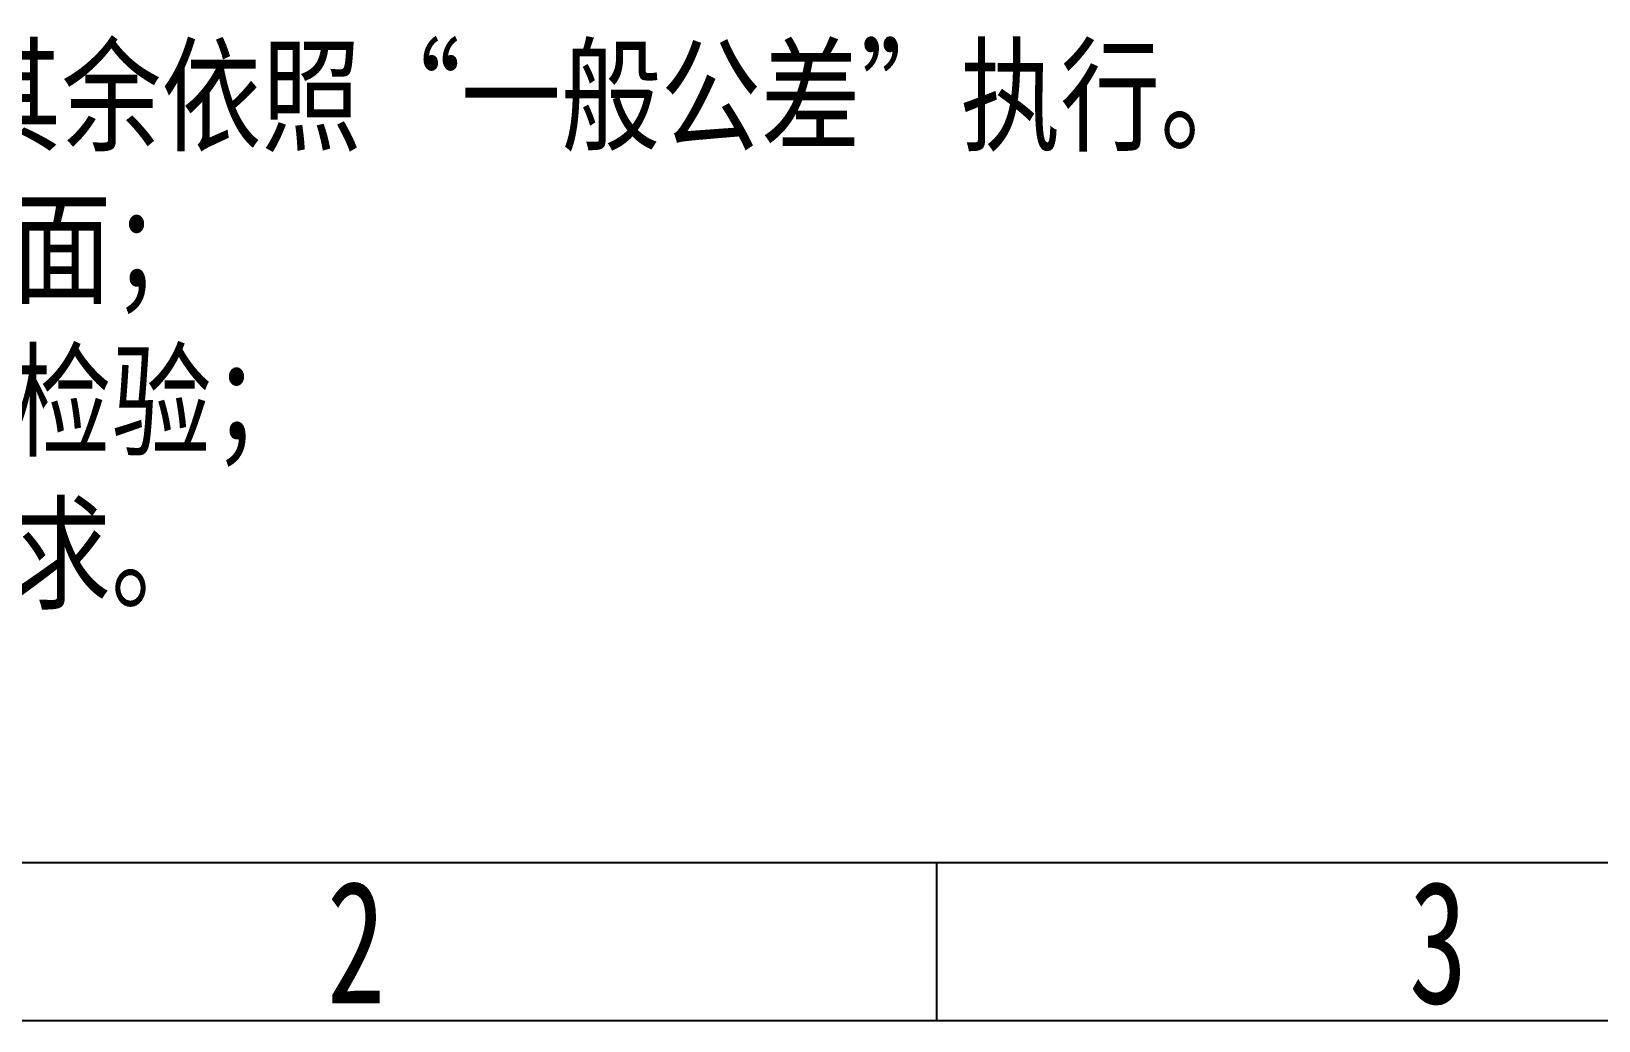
# Model space of a CAD drawing. Header units: millimetres. Extents: x 2028 to 3302, y -96 to 792.
# Drawn here: x 2218.3 to 2440.1, y -96.4 to 43.6 of the extents above; entities that cross this region are included whole.
import ezdxf

# ---------------------------------------------------------------- set-up
doc = ezdxf.new("R2010")
doc.units = ezdxf.units.MM
doc.layers.get('0').update_dxf_attribs({"linetype": 'CONTINUOUS'})
doc.styles.get("Standard").update_dxf_attribs({"font": '', "width": 0.8})
doc.styles.get('Standard').set_extended_font_data('SimSun')

msp = doc.modelspace()

# ---------------------------------------------------------------- linework, layer by layer
at = {"linetype": 'Continuous'}
for p, q in [((2050.089, -74.049), (3280.1, -74.049)), ((2050.089, -74.049), (2762.405, -74.049)), ((2346.404, -74.049), (2346.404, -96.418)), ((2027.72, -96.418), (3302.468, -96.418))]:
    msp.add_line(p, q, dxfattribs=at)

# ---------------------------------------------------------------- texts
at = {"linetype": 'Continuous', "width": 0.7}
for s, p in [('2', (2260.116, -93.984)), ('3', (2413.247, -93.984))]:
    msp.add_text(s, height=17.374, dxfattribs=at).set_placement(p)
at = {"insert": (2067.031, 62.583), "char_height": 12.96, "width": 405.23624, "attachment_point": 1}
msp.add_mtext('{\\C4;技术要求：\\P1、*为重点检验尺寸，其余依照“一般公差”执行。\\P2、盖板面顶杆痕低于平面；\\P3、螺丝孔可用盖板实配检验；\\P4、材质符合RoHS标准要求。}', dxfattribs=at)

doc.saveas('drawing.dxf')
